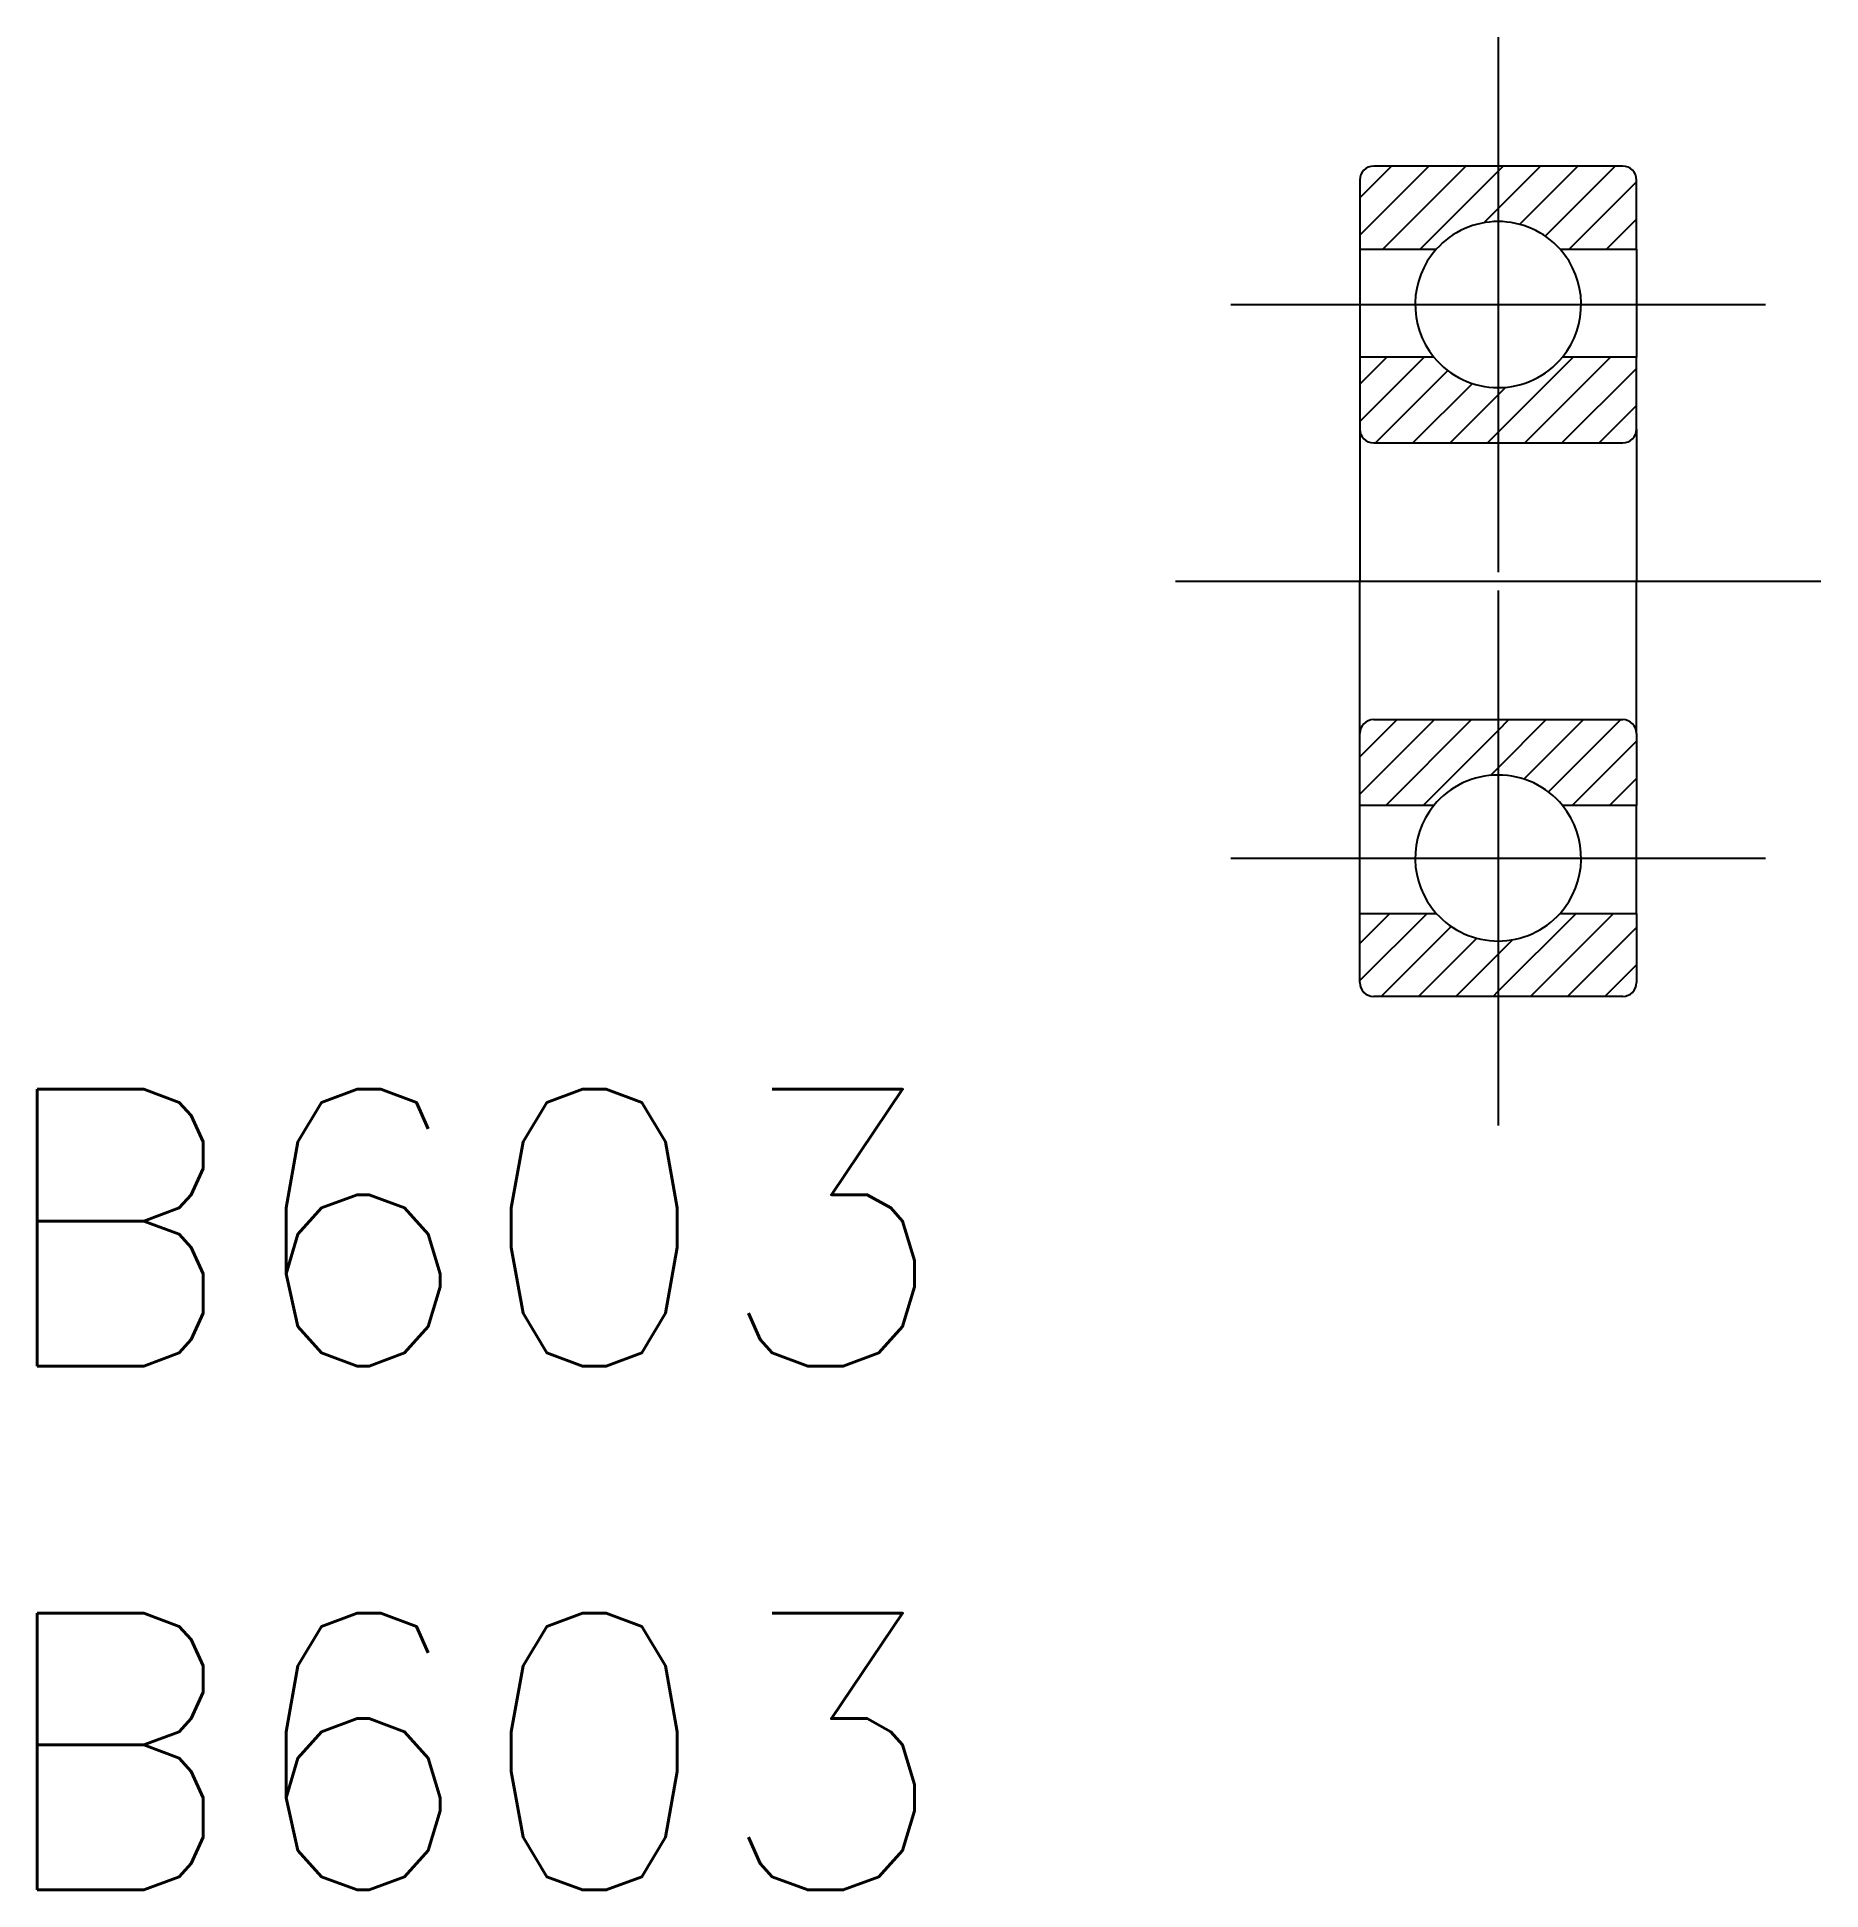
# Model space of a CAD drawing. Extents: x -15.8 to 3.5, y -14.2 to 5.9.
import ezdxf

# ---------------------------------------------------------------- set-up
doc = ezdxf.new("R2010")
doc.units = 0
doc.linetypes.add('CENTER', pattern=[50.8, 31.75, -6.35, 6.35, -6.35])
doc.layers.get('0').update_dxf_attribs({"linetype": 'CONTINUOUS'})
doc.layers.add('CENTER', color=1, linetype='CENTER')
doc.styles.get("Standard").update_dxf_attribs({"font": 'txt.shx', "height": 3, "bigfont": 'bigfont.shx'})

msp = doc.modelspace()

# ---------------------------------------------------------------- linework, layer by layer
at = {"color": 3, "linetype": 'CONTINUOUS'}
for p, q in [((-1.5, 4.158), (-1.158, 4.5)), ((-1.5, 3.753), (-0.753, 4.5)), ((-1.249, 3.6), (-0.349, 4.5)), ((-0.845, 3.6), (0, 4.445)), ((0, 4.49), (0.01, 4.5)), ((0, 4.445), (0.055, 4.5)), ((0, 4.041), (0.459, 4.5)), ((0.232, 3.869), (0.863, 4.5)), ((0.509, 3.742), (1.267, 4.5)), ((0.771, 3.6), (1.5, 4.329)), ((-0.154, 3.887), (0, 4.041)), ((1.175, 3.6), (1.5, 3.925)), ((-1.5, 2.137), (-1.207, 2.43)), ((-1.5, 1.733), (-0.803, 2.43)), ((0, 1.616), (0.814, 2.43)), ((0.288, 1.5), (1.218, 2.43)), ((-1.329, 1.5), (-0.545, 2.284)), ((0.692, 1.5), (1.5, 2.308)), ((-0.925, 1.5), (-0.28, 2.145)), ((-0.521, 1.5), (0, 2.021)), ((0, 2.021), (0.083, 2.104)), ((1.096, 1.5), (1.5, 1.904)), ((-0.116, 1.5), (0, 1.616)), ((-1.5, -1.904), (-1.096, -1.5)), ((-1.5, -2.308), (-0.692, -1.5)), ((-1.218, -2.43), (-0.288, -1.5)), ((0, -1.616), (0.116, -1.5)), ((0, -2.021), (0.521, -1.5)), ((0.28, -2.145), (0.925, -1.5)), ((0.545, -2.284), (1.329, -1.5)), ((-0.814, -2.43), (0, -1.616)), ((0.803, -2.43), (1.5, -1.733)), ((-0.083, -2.104), (0, -2.021)), ((1.207, -2.43), (1.5, -2.137)), ((-1.5, -3.925), (-1.175, -3.6)), ((-1.5, -4.329), (-0.771, -3.6)), ((0, -4.445), (0.845, -3.6)), ((0.349, -4.5), (1.249, -3.6)), ((-1.267, -4.5), (-0.509, -3.742)), ((0.753, -4.5), (1.5, -3.753)), ((-0.863, -4.5), (-0.232, -3.869)), ((0, -4.041), (0.154, -3.887)), ((-0.459, -4.5), (0, -4.041)), ((1.158, -4.5), (1.5, -4.158)), ((-0.055, -4.5), (0, -4.445)), ((-0.01, -4.5), (0, -4.49))]:
    msp.add_line(p, q, dxfattribs=at)
at = {"color": 7, "linetype": 'CONTINUOUS'}
for p, q in [((1.35, 4.5), (-1.35, 4.5)), ((-1.5, 4.35), (-1.5, 3.6)), ((1.5, 3.6), (1.5, 4.35)), ((-1.5, 3.6), (-1.5, 2.43)), ((-1.5, 3.6), (-0.671, 3.6)), ((0.671, 3.6), (1.5, 3.6)), ((1.5, 3.6), (1.5, 2.43)), ((-0.696, 2.43), (-1.5, 2.43)), ((-1.5, 2.43), (-1.5, 1.65)), ((1.5, 2.43), (0.696, 2.43)), ((1.5, 1.65), (1.5, 2.43)), ((-1.5, 1.65), (-1.5, 0)), ((1.5, 1.65), (1.5, 0)), ((-1.35, 1.5), (1.35, 1.5)), ((-1.5, -1.65), (-1.5, 0)), ((1.5, -1.65), (1.5, 0)), ((-1.35, -1.5), (1.35, -1.5)), ((-1.5, -2.43), (-1.5, -1.65)), ((1.5, -1.65), (1.5, -2.43)), ((-1.5, -3.6), (-1.5, -2.43)), ((-0.696, -2.43), (-1.5, -2.43)), ((1.5, -2.43), (0.696, -2.43)), ((1.5, -3.6), (1.5, -2.43)), ((-1.5, -3.6), (-0.671, -3.6)), ((-1.5, -4.35), (-1.5, -3.6)), ((0.671, -3.6), (1.5, -3.6)), ((1.5, -3.6), (1.5, -4.35)), ((1.35, -4.5), (-1.35, -4.5))]:
    msp.add_line(p, q, dxfattribs=at)
for centre, radius, start, end in [((-1.35, 4.35), 0.15, 90, 180), ((1.35, 4.35), 0.15, 0, 90), ((0, 3), 0.9, 41.8103, 138.1897), ((0, 3), 0.9, 138.1897, 219.2965), ((0, 3), 0.9, 320.7035, 41.8103), ((0, 3), 0.9, 219.2965, 320.7035), ((-1.35, 1.65), 0.15, 180, 270), ((1.35, 1.65), 0.15, 270, 0), ((-1.35, -1.65), 0.15, 90, 180), ((1.35, -1.65), 0.15, 0, 90), ((0, -3), 0.9, 39.2965, 140.7035), ((0, -3), 0.9, 140.7035, 221.8103), ((0, -3), 0.9, 318.1897, 39.2965), ((0, -3), 0.9, 221.8103, 318.1897), ((-1.35, -4.35), 0.15, 180, 270), ((1.35, -4.35), 0.15, 270, 360)]:
    msp.add_arc(centre, radius, start, end, dxfattribs=at)
at = {"layer": 'CENTER', "color": 1, "linetype": 'CENTER'}
for p, q in [((0, 5.9), (0, 0.1)), ((-2.9, 3), (2.9, 3)), ((-3.5, 0), (3.5, 0)), ((0, -0.1), (0, -5.9)), ((-2.9, -3), (2.9, -3))]:
    msp.add_line(p, q, dxfattribs=at)

# ---------------------------------------------------------------- texts
at = {"color": 7, "linetype": 'CONTINUOUS'}
for p in [(-16.358, -8.507), (-16.358, -14.187)]:
    msp.add_text('B603', height=3, dxfattribs=at).set_placement(p)

doc.saveas('drawing.dxf')
